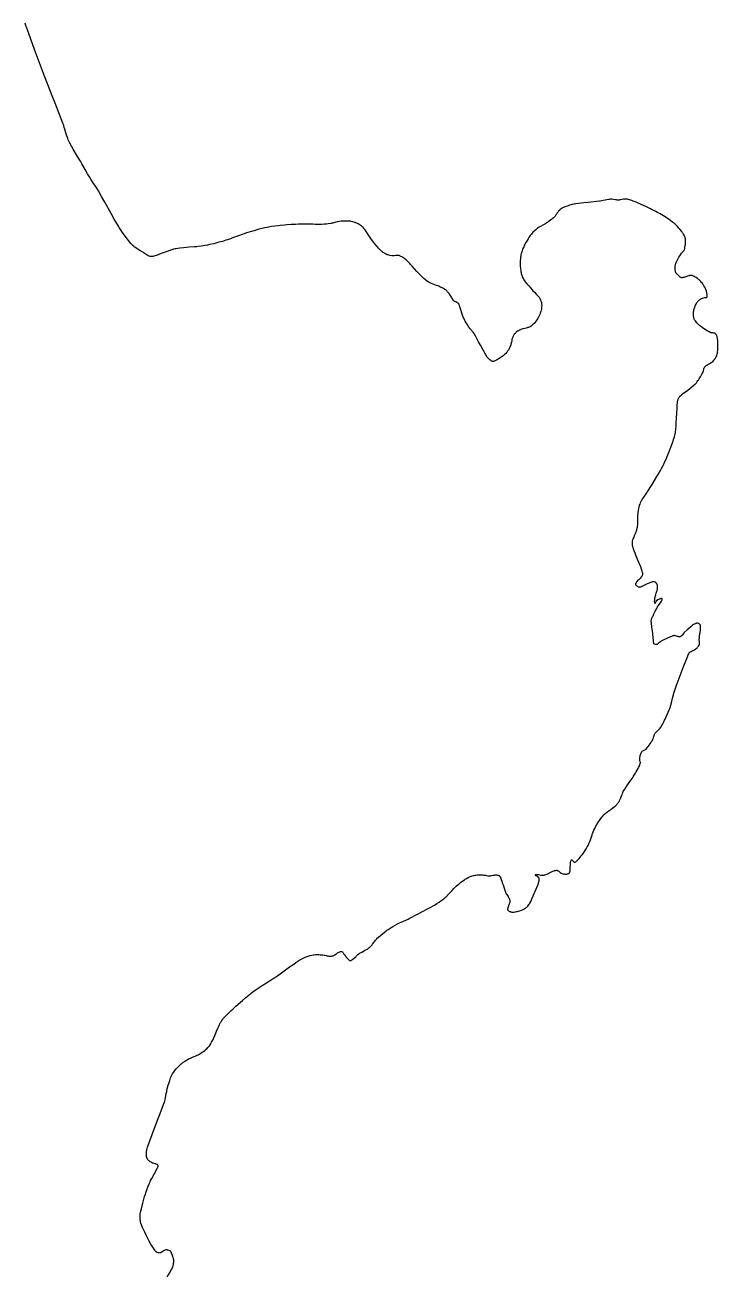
# Model space of a CAD drawing. Header units: millimetres. Extents: x 642261 to 742091, y 6812581 to 6930561.
# Drawn here: x 729477 to 730018, y 6878409 to 6879386 of the extents above; entities that cross this region are included whole.
import ezdxf

# ---------------------------------------------------------------- set-up
doc = ezdxf.new("R2010")
doc.units = ezdxf.units.MM
doc.layers.add('LimiteRegional', color=10, linetype='Continuous')

msp = doc.modelspace()

# ---------------------------------------------------------------- linework, layer by layer
at = {"layer": 'LimiteRegional', "color": 7, "linetype": 'Continuous'}
msp.add_lwpolyline([(729588.3551, 6878408.004), (729588.9491, 6878409.1061), (729589.374, 6878409.8281), (729590.259, 6878411.2561), (729591.241, 6878412.863), (729591.8451, 6878413.9511), (729592.122, 6878414.5039), (729592.496, 6878415.3469), (729592.8101, 6878416.2131), (729592.942, 6878416.655), (729593.2151, 6878417.7891), (729593.323, 6878418.3721), (729593.441, 6878419.2551), (729593.492, 6878420.1421), (729593.49, 6878420.584), (729593.4541, 6878421.167), (729593.42, 6878421.4561), (729593.35, 6878421.885), (729593.197, 6878422.514), (729593.054, 6878422.9721), (729592.735, 6878423.8761), (729592.38, 6878424.771), (729591.6, 6878426.551), (729591.306, 6878427.23), (729591.14, 6878427.5581), (729590.9371, 6878427.867), (729590.814, 6878428.014), (729590.661, 6878428.16), (729590.5521, 6878428.2451), (729590.3181, 6878428.3871), (729589.9371, 6878428.5491), (729589.1241, 6878428.7721), (729588.53, 6878428.9521), (729588.2055, 6878429.1101), (729587.9145, 6878429.1866), (729587.6, 6878429.1729), (729587.3873, 6878429.1229), (729587.209, 6878429.081), (729586.949, 6878428.989), (729586.452, 6878428.777), (729586.208, 6878428.6601), (729585.735, 6878428.393), (729584.376, 6878427.4821), (729583.681, 6878427.0681), (729583.317, 6878426.895), (729582.778, 6878426.71), (729582.4941, 6878426.6491), (729582.064, 6878426.61), (729581.644, 6878426.6491), (729581.444, 6878426.702), (729580.81, 6878426.9571), (729580.502, 6878427.113), (729580.055, 6878427.3821), (729579.631, 6878427.6911), (729579.429, 6878427.8601), (729579.047, 6878428.227), (729578.8679, 6878428.424), (729578.618, 6878428.7361), (729578.05, 6878429.517), (729576.984, 6878431.08), (729575.998, 6878432.6591), (729575.378, 6878433.726), (729574.978, 6878434.447), (729574.203, 6878435.917), (729572.651, 6878439.015), (729571.894, 6878440.5661), (729570.783, 6878442.9061), (729569.157, 6878446.466), (729568.518, 6878447.965), (729568.224, 6878448.7211), (729567.833, 6878449.867), (729567.518, 6878451.0271), (729567.396, 6878451.614), (729567.242, 6878452.6671), (729567.183, 6878453.377), (729567.162, 6878453.8531), (729567.161, 6878454.809), (729567.192, 6878455.5291), (729567.227, 6878456.0099), (729567.329, 6878456.9731), (729567.55, 6878458.413), (729567.734, 6878459.3671), (729568.1661, 6878461.2491), (729569.2421, 6878465.4421), (729569.809, 6878467.525), (729570.713, 6878470.6342), (729571.36, 6878472.6961), (729571.6991, 6878473.7251), (729572.229, 6878475.263), (729573.488, 6878478.841), (729574.165, 6878480.605), (729574.659, 6878481.7621), (729574.923, 6878482.3341), (729575.343, 6878483.18), (729576.226, 6878484.8561), (729578.018, 6878488.1881), (729580.375, 6878492.504), (729580.941, 6878493.57), (729581.16, 6878494.1219), (729581.247, 6878494.485), (729581.266, 6878494.664), (729581.2476, 6878494.9781), (729581.106, 6878495.224), (729580.908, 6878495.391), (729580.435, 6878495.66), (729580.1789, 6878495.7801), (729579.661, 6878495.9831), (729579.138, 6878496.1501), (729578.0901, 6878496.446), (729577.319, 6878496.7049), (729576.943, 6878496.8671), (729576.113, 6878497.283), (729575.711, 6878497.5061), (729575.12, 6878497.8721), (729574.539, 6878498.288), (729574.252, 6878498.519), (729573.75, 6878498.9761), (729573.519, 6878499.218), (729573.201, 6878499.597), (729572.923, 6878499.9971), (729572.8, 6878500.205), (729572.59, 6878500.636), (729572.505, 6878500.8591), (729572.402, 6878501.2041), (729572.224, 6878502.0791), (729572.143, 6878502.672), (729572.105, 6878503.071), (729572.068, 6878503.873), (729572.073, 6878504.479), (729572.091, 6878504.8831), (729572.161, 6878505.69), (729572.212, 6878506.0921), (729572.3469, 6878506.8911), (729572.523, 6878507.6799), (729572.661, 6878508.198), (729572.986, 6878509.212), (729576.572, 6878519.1721), (729578.392, 6878524.144), (729581.1719, 6878531.585), (729582.228, 6878534.313), (729584.375, 6878539.7519), (729585.415, 6878542.4849), (729585.915, 6878543.8589), (729586.18, 6878544.6491), (729586.341, 6878545.1789), (729586.63, 6878546.25), (729586.999, 6878547.874), (729587.619, 6878551.1569), (729587.9339, 6878552.7981), (729588.106, 6878553.6151), (729588.395, 6878554.8341), (729589.16, 6878557.687), (729589.574, 6878559.101), (729590.249, 6878561.2101), (729591.004, 6878563.305), (729591.417, 6878564.347), (729591.879, 6878565.3801), (729592.22, 6878566.046), (729592.461, 6878566.482), (729592.975, 6878567.332), (729593.387, 6878567.9529), (729594.271, 6878569.1581), (729595.2261, 6878570.3211), (729595.897, 6878571.077), (729597.306, 6878572.554), (729597.93, 6878573.1641), (729598.3521, 6878573.5572), (729599.1682, 6878574.2736), (729599.648, 6878574.6731), (729600.538, 6878575.3711), (729601.4499, 6878576.0369), (729602.07, 6878576.4661), (729603.3411, 6878577.291), (729604.059, 6878577.7139), (729604.547, 6878577.9751), (729605.543, 6878578.4549), (729606.559, 6878578.8941), (729608.623, 6878579.7061), (729610.1731, 6878580.3181), (729611.1941, 6878580.7572), (729611.698, 6878580.991), (729612.4449, 6878581.3661), (729613.176, 6878581.7761), (729613.535, 6878581.9951), (729615.5931, 6878583.3371), (729616.601, 6878584.0431), (729617.5829, 6878584.7811), (729618.061, 6878585.1631), (729618.986, 6878585.9571), (729619.4309, 6878586.37), (729620.0721, 6878587.0121), (729620.8731, 6878587.9121), (729621.2471, 6878588.3821), (729621.774, 6878589.1161), (729622.254, 6878589.884), (729622.4761, 6878590.2821), (729622.935, 6878591.1582), (729623.812, 6878592.9191), (729624.645, 6878594.6911), (729626.249, 6878598.263), (729626.904, 6878599.7821), (729628.176, 6878602.8331), (729628.836, 6878604.352), (729629.18, 6878605.1061), (729629.65, 6878606.0591), (729629.9, 6878606.5281), (729630.295, 6878607.221), (729630.9301, 6878608.2351), (729631.6181, 6878609.2141), (729631.981, 6878609.6891), (729632.746, 6878610.609), (729633.1471, 6878611.0519), (729633.774, 6878611.6941), (729636.4601, 6878614.269), (729638.2711, 6878615.951), (729639.4891, 6878617.0601), (729641.946, 6878619.2581), (729647.143, 6878623.8339), (729649.765, 6878626.097), (729652.264, 6878628.1831), (729653.531, 6878629.204), (729655.4581, 6878630.701), (729657.421, 6878632.1519), (729658.416, 6878632.8591), (729659.2149, 6878633.408), (729660.8331, 6878634.4741), (729662.472, 6878635.506), (729665.776, 6878637.5272), (729668.242, 6878639.0579), (729669.461, 6878639.845), (729671.088, 6878640.931), (729674.304, 6878643.1551), (729676.428, 6878644.6661), (729680.656, 6878647.7232), (729683.833, 6878650.017), (729687.0359, 6878652.2821), (729688.6541, 6878653.3961), (729691.109, 6878655.0351), (729691.851, 6878655.5002), (729692.3531, 6878655.795), (729693.3729, 6878656.3491), (729693.891, 6878656.6101), (729694.943, 6878657.1041), (729696.013, 6878657.5652), (729696.7371, 6878657.8571), (729698.2081, 6878658.4111), (729699.567, 6878658.8591), (729700.251, 6878659.049), (729701.286, 6878659.2851), (729702.333, 6878659.4571), (729702.8609, 6878659.5181), (729704.086, 6878659.6071), (729704.223, 6878659.6122), (729704.904, 6878659.6361), (729706.537, 6878659.627), (729707.635, 6878659.579), (729708.3661, 6878659.5301), (729709.828, 6878659.392), (729710.6761, 6878659.2531), (729711.2351, 6878659.1251), (729712.347, 6878658.8381), (729713.181, 6878658.642), (729713.6, 6878658.5641), (729714.448, 6878658.457), (729714.878, 6878658.427), (729715.5261, 6878658.412), (729716.1741, 6878658.4381), (729716.498, 6878658.467), (729717.142, 6878658.557), (729717.4611, 6878658.62), (729717.934, 6878658.7371), (729718.2161, 6878658.8321), (729718.396, 6878658.9091), (729718.742, 6878659.0941), (729719.2331, 6878659.4291), (729720.161, 6878660.198), (729720.6291, 6878660.5701), (729720.8701, 6878660.74), (729721.2451, 6878660.9649), (729721.593, 6878661.1539), (729722.36, 6878661.5752), (729722.966, 6878661.8691), (729723.569, 6878662.0899), (729723.861, 6878662.1571), (729724.234, 6878662.187), (729724.41, 6878662.1731), (729724.661, 6878662.109), (729724.89, 6878661.9891), (729724.997, 6878661.9061), (729725.168, 6878661.7391), (729725.4721, 6878661.3631), (729725.7371, 6878660.9431), (729726.217, 6878660.0442), (729726.596, 6878659.3851), (729726.811, 6878659.0821), (729727.604, 6878658.0481), (729728.021, 6878657.5361), (729728.481, 6878657.0291), (729728.734, 6878656.7771), (729728.9961, 6878656.5181), (729729.5411, 6878655.9661), (729729.961, 6878655.57), (729730.385, 6878655.237), (729730.597, 6878655.1071), (729730.878, 6878654.9841), (729731.017, 6878654.9471), (729731.224, 6878654.9261), (729731.4776, 6878654.9696), (729731.856, 6878655.136), (729732.075, 6878655.257), (729732.512, 6878655.5421), (729733.164, 6878656.0469), (729734.457, 6878657.1471), (729734.778, 6878657.422), (729735.3909, 6878657.9942), (729735.785, 6878658.3859), (729736.562, 6878659.1691), (729737.153, 6878659.7381), (729737.773, 6878660.2699), (729738.098, 6878660.5171), (729738.612, 6878660.8591), (729738.937, 6878661.041), (729739.6071, 6878661.3651), (729740.108, 6878661.61), (729742.332, 6878662.7741), (729743.4331, 6878663.376), (729744.518, 6878664.011), (729745.0521, 6878664.3451), (729745.752, 6878664.8401), (729746.192, 6878665.2011), (729746.4739, 6878665.4531), (729747.016, 6878665.9841), (729747.4041, 6878666.4011), (729748.1459, 6878667.2771), (729748.62, 6878667.883), (729749.546, 6878669.123), (729750.2391, 6878670.0561), (729750.95, 6878670.97), (729751.3191, 6878671.414), (729751.893, 6878672.0561), (729752.499, 6878672.6641), (729752.817, 6878672.9531), (729755.0831, 6878674.9091), (729756.233, 6878675.867), (729757.991, 6878677.2641), (729759.193, 6878678.161), (729759.804, 6878678.598), (729760.736, 6878679.2361), (729763.125, 6878680.786), (729764.333, 6878681.531), (729766.1679, 6878682.6041), (729768.039, 6878683.6151), (729768.99, 6878684.0941), (729769.5921, 6878684.3831), (729770.808, 6878684.932), (729774.492, 6878686.4931), (729776.309, 6878687.3231), (729777.2, 6878687.7731), (729784.2669, 6878691.497), (729791.542, 6878695.3221), (729793.0009, 6878696.1061), (729793.966, 6878696.6431), (729795.8771, 6878697.7491), (729796.823, 6878698.3191), (729798.695, 6878699.4911), (729800.541, 6878700.7061), (729801.7581, 6878701.5411), (729804.155, 6878703.267), (729804.954, 6878703.8951), (729805.4681, 6878704.333), (729806.458, 6878705.252), (729806.937, 6878705.729), (729807.1543, 6878705.9573), (729807.87, 6878706.7091), (729810.581, 6878709.7481), (729811.964, 6878711.244), (729812.68, 6878711.966), (729813.8, 6878713.0041), (729815.322, 6878714.298), (729816.093, 6878714.925), (729817.266, 6878715.8431), (729819.073, 6878717.1671), (729820.317, 6878718.0171), (729820.952, 6878718.432), (729821.925, 6878719.043), (729823.162, 6878719.749), (729823.789, 6878720.0681), (729824.744, 6878720.5061), (729825.716, 6878720.8921), (729826.209, 6878721.0671), (729827.212, 6878721.3771), (729827.722, 6878721.514), (729828.498, 6878721.695), (729829.021, 6878721.795), (729830.07, 6878721.9371), (729831.121, 6878722.01), (729831.821, 6878722.027), (729833.215, 6878722.004), (729833.694, 6878721.9751), (729834.654, 6878721.869), (729835.293, 6878721.7721), (729836.573, 6878721.545), (729837.532, 6878721.374), (729838.491, 6878721.2279), (729838.971, 6878721.1731), (729839.69, 6878721.119), (729840.032, 6878721.1161), (729840.717, 6878721.174), (729841.4, 6878721.295), (729842.768, 6878721.604), (729843.451, 6878721.733), (729843.793, 6878721.778), (729844.306, 6878721.81), (729845.4991, 6878721.8041), (729846.11, 6878721.747), (729846.696, 6878721.6201), (729846.972, 6878721.5219), (729847.315, 6878721.349), (729847.473, 6878721.2432), (729847.692, 6878721.055), (729847.885, 6878720.8321), (729847.971, 6878720.705), (729848.283, 6878720.161), (729848.464, 6878719.798), (729848.77, 6878719.0691), (729849.022, 6878718.338), (729849.455, 6878716.87), (729849.804, 6878715.765), (729850.377, 6878714.118), (729851.511, 6878710.8221), (729852.379, 6878708.357), (729852.535, 6878707.964), (729852.904, 6878707.211), (729853.331, 6878706.488), (729854.259, 6878705.0681), (729854.7111, 6878704.3379), (729854.924, 6878703.9611), (729855.217, 6878703.374), (729855.515, 6878702.6721), (729855.638, 6878702.313), (729855.764, 6878701.7721), (729855.7766, 6878701.6161), (729855.793, 6878701.4151), (729855.788, 6878701.2381), (729855.752, 6878700.977), (729855.6071, 6878700.445), (729855.198, 6878699.386), (729854.901, 6878698.5911), (729854.3421, 6878696.952), (729854.1091, 6878696.121), (729854.008, 6878695.5692), (729853.9791, 6878695.2951), (729853.97, 6878694.887), (729854.0151, 6878694.6261), (729854.1129, 6878694.4096), (729854.294, 6878694.1601), (729854.4311, 6878694.0221), (729854.755, 6878693.7701), (729855.1241, 6878693.5511), (729855.383, 6878693.4221), (729855.898, 6878693.2071), (729856.3281, 6878693.0621), (729856.616, 6878692.983), (729857.195, 6878692.8661), (729857.4851, 6878692.8261), (729858.065, 6878692.7851), (729858.642, 6878692.791), (729859.024, 6878692.8201), (729859.778, 6878692.9331), (729860.8531, 6878693.168), (729861.3891, 6878693.3021), (729862.1919, 6878693.5251), (729863.391, 6878693.9092), (729864.803, 6878694.4111), (729865.4931, 6878694.679), (729866.508, 6878695.1311), (729866.9478, 6878695.3627), (729867.171, 6878695.48), (729867.498, 6878695.673), (729867.984, 6878695.9881), (729868.525, 6878696.3851), (729868.868, 6878696.666), (729869.512, 6878697.265), (729869.813, 6878697.5811), (729870.371, 6878698.2461), (729870.871, 6878698.9511), (729871.172, 6878699.4411), (729871.358, 6878699.7771), (729871.694, 6878700.4671), (729873.849, 6878705.513), (729877.554, 6878713.738), (729877.77, 6878714.2751), (729877.895, 6878714.642), (729878.104, 6878715.392), (729878.335, 6878716.542), (729878.45, 6878717.313), (729878.6369, 6878718.8776), (729878.601, 6878719.1291), (729878.51, 6878719.3281), (729878.422, 6878719.459), (729878.192, 6878719.718), (729877.746, 6878720.0951), (729877.406, 6878720.337), (729876.7, 6878720.7992), (729876.014, 6878721.2711), (729875.7551, 6878721.5096), (729875.633, 6878721.687), (729875.6134, 6878721.8396), (729875.7235, 6878722.0076), (729875.888, 6878722.11), (729876.036, 6878722.17), (729876.337, 6878722.2421), (729876.639, 6878722.2652), (729877.241, 6878722.2371), (729877.531, 6878722.21), (729878.11, 6878722.117), (729879.85, 6878721.732), (729880.429, 6878721.643), (729880.719, 6878721.619), (729881.153, 6878721.616), (729881.488, 6878721.6391), (729882.156, 6878721.729), (729882.82, 6878721.8721), (729883.261, 6878721.9931), (729884.139, 6878722.286), (729884.547, 6878722.4441), (729885.337, 6878722.794), (729886.101, 6878723.1771), (729887.5991, 6878723.979), (729888.738, 6878724.551), (729889.325, 6878724.8101), (729890.196, 6878725.1251), (729890.646, 6878725.251), (729891.325, 6878725.387), (729891.989, 6878725.448), (729892.311, 6878725.445), (729892.635, 6878725.399), (729892.845, 6878725.338), (729893.254, 6878725.153), (729893.4531, 6878725.033), (729893.845, 6878724.755), (729895.001, 6878723.7771), (729895.595, 6878723.331), (729895.902, 6878723.1491), (729896.219, 6878723.005), (729896.381, 6878722.95), (729897.135, 6878722.7531), (729897.526, 6878722.6719), (729898.122, 6878722.5791), (729898.7249, 6878722.523), (729899.028, 6878722.511), (729899.629, 6878722.521), (729899.926, 6878722.545), (729900.365, 6878722.605), (729901.0321, 6878722.7535), (729901.355, 6878722.8621), (729901.664, 6878723.008), (729901.807, 6878723.0982), (729902.0649, 6878723.314), (729902.175, 6878723.4431), (729902.315, 6878723.6651), (729902.484, 6878724.047), (729902.5739, 6878724.302), (729902.6245, 6878724.5035), (729902.703, 6878724.8161), (729902.746, 6878725.074), (729902.798, 6878725.591), (729902.816, 6878726.11), (729902.805, 6878727.1502), (729902.81, 6878727.9291), (729902.834, 6878728.3171), (729902.911, 6878728.897), (729903.0129, 6878729.7119), (729903.142, 6878731.64), (729903.244, 6878732.529), (729903.321, 6878732.9061), (729903.461, 6878733.306), (729903.549, 6878733.4529), (729903.6815, 6878733.5771), (729903.8735, 6878733.6316), (729904.0575, 6878733.57), (729905.605, 6878732.0311), (729905.718, 6878731.9391), (729905.958, 6878731.821), (729906.214, 6878731.7831), (729906.4536, 6878731.8105), (729906.764, 6878731.9111), (729907.051, 6878732.06), (729907.244, 6878732.1841), (729907.634, 6878732.481), (729908.207, 6878733.006), (729909.227, 6878734.083), (729909.709, 6878734.61), (729910.619, 6878735.6621), (729911.467, 6878736.724), (729912.007, 6878737.446), (729913.044, 6878738.943), (729915.13, 6878742.105), (729916.111, 6878743.7121), (729916.716, 6878744.81), (729917.001, 6878745.37), (729917.401, 6878746.226), (729917.645, 6878746.7981), (729918.095, 6878747.957), (729918.508, 6878749.128), (729919.289, 6878751.485), (729919.902, 6878753.242), (729920.237, 6878754.11), (729921.318, 6878756.7311), (729921.889, 6878758.0281), (729922.495, 6878759.3129), (729922.814, 6878759.951), (729923.194, 6878760.664), (729923.459, 6878761.131), (729924.015, 6878762.047), (729924.903, 6878763.385), (729925.525, 6878764.2591), (729926.814, 6878765.9879), (729927.768, 6878767.212), (729928.261, 6878767.8071), (729929.029, 6878768.67), (729929.846, 6878769.4901), (729930.277, 6878769.879), (729931.232, 6878770.653), (729931.889, 6878771.139), (729933.224, 6878772.081), (729934.218, 6878772.799), (729934.706, 6878773.1731), (729937.168, 6878775.1279), (729938.354, 6878776.1551), (729939.113, 6878776.879), (729939.4799, 6878777.257), (729940.012, 6878777.8471), (729940.529, 6878778.5061), (729940.838, 6878778.966), (729941.03, 6878779.281), (729941.385, 6878779.9271), (729941.628, 6878780.4251), (729942.068, 6878781.447), (729942.335, 6878782.144), (729942.838, 6878783.555), (729943.212, 6878784.614), (729943.61, 6878785.6589), (729943.8241, 6878786.172), (729944.173, 6878786.9261), (729944.562, 6878787.6552), (729944.775, 6878788.01), (729945.336, 6878788.8872), (729946.495, 6878790.618), (729947.289, 6878791.76), (729948.904, 6878794.031), (729950.119, 6878795.7389), (729951.32, 6878797.466), (729951.909, 6878798.3411), (729952.774, 6878799.671), (729953.8559, 6878801.428), (729954.375, 6878802.3139), (729955.119, 6878803.6561), (729955.816, 6878805.02), (729956.144, 6878805.7121), (729956.755, 6878807.1201), (729957.036, 6878807.837), (729957.425, 6878808.9321), (729957.492, 6878809.191), (729957.517, 6878809.366), (729957.528, 6878809.7181), (729957.4679, 6878810.2521), (729957.226, 6878811.3331), (729957.127, 6878811.8731), (729957.102, 6878812.1421), (729957.107, 6878812.542), (729957.23, 6878813.681), (729957.312, 6878814.246), (729957.474, 6878815.089), (729957.696, 6878815.922), (729957.834, 6878816.335), (729958.177, 6878817.1511), (729958.384, 6878817.5531), (729958.747, 6878818.149), (729958.93, 6878818.384), (729959.066, 6878818.521), (729959.365, 6878818.753), (729959.525, 6878818.8521), (729959.863, 6878819.025), (729960.924, 6878819.455), (729961.423, 6878819.7041), (729961.65, 6878819.8561), (729961.953, 6878820.136), (729963.096, 6878821.4881), (729963.651, 6878822.179), (729964.458, 6878823.237), (729965.231, 6878824.321), (729965.604, 6878824.873), (729966.316, 6878825.999), (729966.656, 6878826.573), (729967.143, 6878827.449), (729967.3101, 6878827.789), (729967.588, 6878828.494), (729967.744, 6878828.9772), (729968.023, 6878829.9551), (729968.239, 6878830.682), (729968.494, 6878831.3891), (729968.646, 6878831.7311), (729968.915, 6878832.222), (729969.188, 6878832.6261), (729969.386, 6878832.883), (729969.8151, 6878833.3751), (729970.277, 6878833.842), (729971.253, 6878834.742), (729971.982, 6878835.419), (729972.665, 6878836.13), (729972.976, 6878836.5081), (729973.392, 6878837.113), (729974.475, 6878838.9591), (729975, 6878839.892), (729975.762, 6878841.3071), (729976.49, 6878842.7421), (729976.841, 6878843.468), (729978.546, 6878847.117), (729979.351, 6878848.9561), (729980.098, 6878850.821), (729980.444, 6878851.7661), (729980.74, 6878852.643), (729981.268, 6878854.417), (729981.7351, 6878856.207), (729982.606, 6878859.806), (729983.068, 6878861.5981), (729983.319, 6878862.4881), (729983.73, 6878863.813), (729984.807, 6878867.001), (729985.545, 6878869.119), (729987.063, 6878873.3381), (729989.421, 6878879.639), (729991.031, 6878883.8281), (729994.289, 6878892.208), (729994.885, 6878893.8139), (729995.238, 6878894.5911), (729995.529, 6878895.084), (729995.696, 6878895.321), (729995.979, 6878895.661), (729996.175, 6878895.8521), (729996.313, 6878895.966), (729996.604, 6878896.1671), (729997.072, 6878896.4131), (729998.063, 6878896.8031), (729998.798, 6878897.1101), (729999.145, 6878897.2991), (730000.04, 6878897.8561), (730000.48, 6878898.15), (730001.13, 6878898.635), (730001.841, 6878899.254), (730002.175, 6878899.5851), (730002.638, 6878900.1101), (730003.043, 6878900.67), (730003.221, 6878900.963), (730003.427, 6878901.3671), (730003.516, 6878901.575), (730003.631, 6878901.8951), (730003.758, 6878902.392), (730003.791, 6878902.617), (730003.798, 6878903.0691), (730003.751, 6878903.522), (730003.596, 6878904.4271), (730003.539, 6878904.8801), (730003.528, 6878905.106), (730003.54, 6878905.4441), (730004.064, 6878910.3621), (730004.167, 6878911.2381), (730004.402, 6878912.993), (730004.535, 6878914.3111), (730004.572, 6878915.189), (730004.568, 6878915.628), (730004.519, 6878916.3481), (730004.443, 6878916.658), (730004.337, 6878916.9031), (730004.246, 6878917.063), (730004.026, 6878917.3691), (730003.898, 6878917.514), (730003.616, 6878917.783), (730003.412, 6878917.9441), (730002.98, 6878918.2101), (730002.65, 6878918.3531), (730002.326, 6878918.439), (730002.17, 6878918.459), (730001.947, 6878918.456), (730001.381, 6878918.353), (730000.997, 6878918.2411), (730000.738, 6878918.1489), (730000.218, 6878917.926), (729999.827, 6878917.73), (729999.047, 6878917.274), (729998.28, 6878916.7541), (729997.782, 6878916.3841), (729996.832, 6878915.6201), (729995.11, 6878914.1241), (729994.006, 6878913.1192), (729991.842, 6878911.085), (729991.256, 6878910.463), (729990.158, 6878909.141), (729989.765, 6878908.718), (729989.556, 6878908.516), (729989.221, 6878908.229), (729989.095, 6878908.136), (729988.832, 6878907.9911), (729988.5569, 6878907.8939), (729988.367, 6878907.8532), (729987.975, 6878907.822), (729987.671, 6878907.837), (729987.042, 6878907.9461), (729986.612, 6878908.0591), (729985.736, 6878908.33), (729985.078, 6878908.525), (729984.43, 6878908.667), (729984.113, 6878908.7051), (729983.649, 6878908.7091), (729983.35, 6878908.6669), (729983.203, 6878908.6311), (729982.988, 6878908.5561), (729981.945, 6878908.119), (729979.8611, 6878907.2071), (729977.787, 6878906.255), (729976.414, 6878905.601), (729973.705, 6878904.2641), (729973.376, 6878904.072), (729973.16, 6878903.9211), (729972.731, 6878903.575), (729971.461, 6878902.4351), (729971.035, 6878902.1089), (729970.82, 6878901.972), (729970.532, 6878901.8231), (729970.387, 6878901.765), (729970.167, 6878901.7011), (729969.833, 6878901.6661), (729969.493, 6878901.712), (729969.32, 6878901.769), (729968.077, 6878902.264), (729966.9571, 6878912.4671), (729966.808, 6878913.68), (729966.587, 6878915.296), (729966.478, 6878916.1042), (729966.25, 6878917.845), (729966.155, 6878918.717), (729966.089, 6878919.588), (729966.072, 6878920.022), (729966.095, 6878920.632), (729966.152, 6878921.034), (729966.205, 6878921.3), (729966.346, 6878921.828), (729966.478, 6878922.22), (729966.793, 6878922.997), (729967.153, 6878923.7661), (729967.658, 6878924.7841), (729967.901, 6878925.2911), (729968.66, 6878926.8612), (729969.181, 6878927.8891), (729970.259, 6878929.918), (729970.64, 6878930.582), (729971.47, 6878931.871), (729973.235, 6878934.3851), (729974.073, 6878935.6581), (729974.397, 6878936.2452), (729974.529, 6878936.571), (729974.611, 6878936.8991), (729974.627, 6878937.0601), (729974.6039, 6878937.3166), (729974.538, 6878937.5071), (729974.3755, 6878937.7205), (729974.23, 6878937.7891), (729974.096, 6878937.7961), (729973.835, 6878937.7411), (729973.427, 6878937.5941), (729972.614, 6878937.244), (729971.81, 6878936.835), (729971.281, 6878936.539), (729970.252, 6878935.9131), (729970.034, 6878935.7131), (729969.896, 6878935.527), (729969.637, 6878935.076), (729969.203, 6878934.1791), (729968.9908, 6878933.8911), (729968.862, 6878933.9891), (729968.769, 6878934.4051), (729968.726, 6878934.6991), (729968.682, 6878935.3161), (729968.678, 6878935.6351), (729968.704, 6878936.288), (729968.764, 6878936.946), (729968.953, 6878938.219), (729969.124, 6878939.051), (729969.259, 6878939.6061), (729969.564, 6878940.714), (729969.897, 6878941.8221), (729970.337, 6878943.3), (729970.539, 6878944.0401), (729970.797, 6878945.1511), (729970.899, 6878945.708), (729970.963, 6878946.222), (729970.9789, 6878946.483), (729970.9811, 6878946.876), (729970.933, 6878947.47), (729970.819, 6878948.0611), (729970.735, 6878948.354), (729970.535, 6878948.874), (729970.412, 6878949.1231), (729970.197, 6878949.476), (729969.945, 6878949.799), (729969.804, 6878949.9481), (729969.493, 6878950.2161), (729969.322, 6878950.334), (729969.046, 6878950.489), (729968.687, 6878950.632), (729968.442, 6878950.6971), (729967.942, 6878950.7641), (729967.688, 6878950.768), (729967.18, 6878950.726), (729966.678, 6878950.6281), (729966.349, 6878950.5382), (729965.718, 6878950.314), (729963.751, 6878949.4991), (729962.772, 6878949.0761), (729961.32, 6878948.4251), (729960.144, 6878947.8301), (729958.587, 6878946.9971), (729957.808, 6878946.6311), (729957.433, 6878946.519), (729957.173, 6878946.491), (729956.997, 6878946.491), (729956.64, 6878946.535), (729956.37, 6878946.603), (729956.19, 6878946.663), (729955.831, 6878946.8171), (729955.305, 6878947.118), (729954.968, 6878947.3581), (729954.7509, 6878947.531), (729954.345, 6878947.9041), (729954.2291, 6878948.034), (729954.062, 6878948.3111), (729953.976, 6878948.604), (729953.962, 6878948.8771), (729954.011, 6878949.229), (729954.115, 6878949.5541), (729954.21, 6878949.772), (729954.451, 6878950.21), (729954.899, 6878950.8511), (729955.225, 6878951.256), (729955.851, 6878951.977), (729956.084, 6878952.2221), (729956.589, 6878952.6661), (729957.2891, 6878953.2341), (729957.628, 6878953.5401), (729957.944, 6878953.8801), (729958.09, 6878954.067), (729958.676, 6878954.867), (729958.947, 6878955.276), (729959.177, 6878955.6911), (729959.272, 6878955.901), (729959.406, 6878956.328), (729959.442, 6878956.544), (729959.449, 6878956.873), (729959.407, 6878957.2791), (729959.254, 6878958.0989), (729959.029, 6878958.9221), (729958.475, 6878960.5511), (729957.803, 6878962.363), (729957.334, 6878963.56), (729956.363, 6878965.9319), (729954.378, 6878970.652), (729953.421, 6878973.0311), (729952.525, 6878975.443), (729952.108, 6878976.6661), (729951.769, 6878977.776), (729951.621, 6878978.343), (729951.44, 6878979.201), (729951.322, 6878980.0631), (729951.292, 6878980.4931), (729951.287, 6878981.062), (729951.301, 6878981.345), (729951.344, 6878981.7651), (729951.463, 6878982.385), (729951.781, 6878983.495), (729952.029, 6878984.229), (729952.575, 6878985.6871), (729953.053, 6878986.8571), (729953.703, 6878988.408), (729954.008, 6878989.1971), (729954.241, 6878989.861), (729954.651, 6878991.2021), (729954.989, 6878992.56), (729955.175, 6878993.473), (729955.281, 6878994.0851), (729955.452, 6878995.3161), (729955.519, 6878996.081), (729955.5409, 6878996.5921), (729955.547, 6878997.6161), (729955.468, 6879000.6919), (729955.488, 6879001.715), (729955.52, 6879002.226), (729955.704, 6879004.133), (729955.823, 6879005.0829), (729956.041, 6879006.5051), (729956.312, 6879007.924), (729956.4701, 6879008.6329), (729956.796, 6879009.9021), (729956.98, 6879010.529), (729957.287, 6879011.4561), (729957.634, 6879012.3681), (729957.825, 6879012.817), (729958.241, 6879013.7011), (729958.469, 6879014.1351), (729958.8351, 6879014.776), (729959.267, 6879015.4651), (729960.184, 6879016.7941), (729962.079, 6879019.388), (729962.681, 6879020.2722), (729962.969, 6879020.7241), (729966.762, 6879026.844), (729968.637, 6879029.9171), (729970.4839, 6879033.0089), (729971.392, 6879034.5641), (729973.172, 6879037.6979), (729974.041, 6879039.279), (729975.313, 6879041.67), (729975.808, 6879042.6371), (729976.756, 6879044.5869), (729977.656, 6879046.556), (729978.235, 6879047.8781), (729979.355, 6879050.546), (729979.776, 6879051.5871), (729980.589, 6879053.678), (729981.366, 6879055.779), (729981.867, 6879057.187), (729982.832, 6879060.0271), (729983.698, 6879062.6991), (729984.098, 6879064.0421), (729984.459, 6879065.3941), (729984.62, 6879066.073), (729984.897, 6879067.44), (729985.009, 6879068.129), (729985.14, 6879069.168), (729985.243, 6879070.2321), (729985.418, 6879072.3601), (729985.563, 6879074.49), (729985.822, 6879078.751), (729986.002, 6879082.168), (729986.206, 6879086.7271), (729986.33, 6879089.0061), (729986.45, 6879090.439), (729986.545, 6879091.162), (729986.751, 6879092.236), (729986.941, 6879092.9361), (729987.055, 6879093.278), (729987.251, 6879093.779), (729987.565, 6879094.421), (729987.747, 6879094.728), (729988.053, 6879095.171), (729988.401, 6879095.5881), (729988.592, 6879095.786), (729988.967, 6879096.143), (729989.729, 6879096.808), (729990.504, 6879097.429), (729991.55, 6879098.23), (729992.074, 6879098.6381), (729994.468, 6879100.4701), (729997.672, 6879102.8981), (729999.25, 6879104.163), (729999.589, 6879104.454), (730000.238, 6879105.063), (730000.849, 6879105.706), (730001.237, 6879106.1531), (730001.973, 6879107.081), (730002.494, 6879107.8052), (730002.828, 6879108.2991), (730003.471, 6879109.306), (730004.3879, 6879110.8521), (730005.57, 6879112.932), (730006.162, 6879113.958), (730006.408, 6879114.4531), (730006.538, 6879114.7989), (730006.7451, 6879115.52), (730007.091, 6879116.992), (730007.317, 6879117.7), (730007.518, 6879118.146), (730007.638, 6879118.3589), (730007.848, 6879118.6641), (730007.991, 6879118.838), (730008.303, 6879119.1571), (730008.644, 6879119.4401), (730008.885, 6879119.613), (730009.394, 6879119.928), (730010.205, 6879120.3471), (730011.312, 6879120.881), (730011.8521, 6879121.1691), (730012.367, 6879121.4891), (730012.612, 6879121.666), (730012.96, 6879121.9559), (730014.263, 6879123.1451), (730014.892, 6879123.757), (730015.485, 6879124.4011), (730015.763, 6879124.74), (730016.11, 6879125.213), (730016.273, 6879125.46), (730016.501, 6879125.846), (730016.804, 6879126.4611), (730017.108, 6879127.238), (730017.277, 6879127.757), (730017.5459, 6879128.799), (730017.649, 6879129.3209), (730017.806, 6879130.37), (730017.912, 6879131.422), (730018.04, 6879133.534), (730018.0849, 6879134.8421), (730018.09, 6879135.496), (730018.076, 6879136.48), (730018.006, 6879137.9551), (730017.876, 6879139.4301), (730017.788, 6879140.1661), (730017.647, 6879141.103), (730017.5529, 6879141.5671), (730017.37, 6879142.249), (730017.12, 6879142.91), (730016.963, 6879143.231), (730016.717, 6879143.6451), (730016.577, 6879143.846), (730016.342, 6879144.1401), (730015.933, 6879144.559), (730015.824, 6879144.65), (730015.598, 6879144.7971), (730015.36, 6879144.9021), (730015.197, 6879144.952), (730014.861, 6879145.0141), (730014.34, 6879145.04), (730013.64, 6879145.035), (730013.298, 6879145.0501), (730012.966, 6879145.0991), (730012.806, 6879145.1411), (730012.574, 6879145.232), (730011.309, 6879145.8601), (730010.683, 6879146.189), (730009.751, 6879146.7111), (730008.83, 6879147.272), (730008.373, 6879147.571), (730005.715, 6879149.36), (730004.459, 6879150.282), (730003.651, 6879150.936), (730003.255, 6879151.2801), (730002.673, 6879151.8219), (730001.919, 6879152.6021), (730001.551, 6879153.0191), (730001.012, 6879153.6861), (730000.4869, 6879154.404), (730000.23, 6879154.7852), (729999.854, 6879155.422), (729999.645, 6879155.849), (729999.524, 6879156.1351), (729999.322, 6879156.7081), (729999.202, 6879157.138), (729999.136, 6879157.426), (729999.036, 6879158.001), (729998.956, 6879158.864), (729998.941, 6879159.438), (729998.983, 6879160.582), (729999.099, 6879161.71), (729999.186, 6879162.273), (729999.355, 6879163.117), (729999.57, 6879163.961), (729999.697, 6879164.3831), (729999.988, 6879165.2251), (730000.153, 6879165.6471), (730000.426, 6879166.278), (730000.965, 6879167.4121), (730001.248, 6879167.953), (730001.703, 6879168.731), (730002.212, 6879169.463), (730002.491, 6879169.81), (730002.894, 6879170.254), (730003.111, 6879170.4669), (730003.4561, 6879170.774), (730004.024, 6879171.2091), (730004.4201, 6879171.4611), (730004.687, 6879171.6091), (730005.231, 6879171.862), (730006.062, 6879172.1611), (730007.747, 6879172.648), (730007.916, 6879172.68), (730008.2679, 6879172.672), (730008.744, 6879172.6421), (730008.976, 6879172.68), (730009.199, 6879172.788), (730009.305, 6879172.877), (730009.491, 6879173.0951), (730009.5829, 6879173.2462), (730009.704, 6879173.561), (730009.736, 6879173.7231), (730009.757, 6879174.0511), (730009.735, 6879174.381), (730009.634, 6879175.0241), (730009.435, 6879176.15), (730009.32, 6879176.713), (730009.119, 6879177.5561), (730008.874, 6879178.396), (730008.732, 6879178.8151), (730008.403, 6879179.6491), (730008.212, 6879180.065), (730007.891, 6879180.6851), (730007.1779, 6879181.908), (730006.813, 6879182.4851), (730006.25, 6879183.3141), (730005.662, 6879184.101), (730005.355, 6879184.481), (730004.714, 6879185.2171), (730004.3779, 6879185.574), (730003.85, 6879186.098), (730003.099, 6879186.7802), (730002.702, 6879187.114), (730002.075, 6879187.609), (730001.06, 6879188.3431), (730000.169, 6879188.92), (729999.722, 6879189.175), (729999.049, 6879189.5061), (729998.374, 6879189.7601), (729998.035, 6879189.8531), (729997.583, 6879189.94), (729997.356, 6879189.966), (729997.015, 6879189.98), (729996.502, 6879189.946), (729996.002, 6879189.858), (729995.669, 6879189.7801), (729995.003, 6879189.5891), (729993.002, 6879188.9051), (729992.334, 6879188.705), (729992.0001, 6879188.622), (729991.414, 6879188.46), (729990.613, 6879188.235), (729990.214, 6879188.1639), (729989.82, 6879188.146), (729989.627, 6879188.1631), (729989.344, 6879188.2281), (729989.125, 6879188.317), (729988.987, 6879188.3911), (729988.725, 6879188.567), (729988.3589, 6879188.8861), (729987.89, 6879189.356), (729987.651, 6879189.5871), (729987.071, 6879190.0991), (729986.32, 6879190.7651), (729985.966, 6879191.1231), (729985.634, 6879191.5171), (729985.477, 6879191.7322), (729985.256, 6879192.082), (729985.088, 6879192.416), (729985, 6879192.6399), (729984.872, 6879193.0921), (729984.829, 6879193.3201), (729984.775, 6879193.777), (729984.752, 6879194.236), (729984.74, 6879195.1561), (729984.72, 6879196.757), (729984.769, 6879197.5581), (729984.844, 6879198.09), (729984.899, 6879198.3541), (729985.004, 6879198.749), (729985.158, 6879199.2191), (729985.505, 6879200.126), (729985.899, 6879201.0021), (729986.183, 6879201.5749), (729986.792, 6879202.7141), (729987.679, 6879204.256), (729988.293, 6879205.261), (729989.574, 6879207.2311), (729989.777, 6879207.501), (729990.241, 6879207.9911), (729990.904, 6879208.611), (729991.222, 6879208.9411), (729991.51, 6879209.302), (729991.638, 6879209.4991), (729991.776, 6879209.7511), (729991.992, 6879210.2691), (729992.147, 6879210.8011), (729992.357, 6879211.889), (729992.582, 6879213.336), (729992.673, 6879214.067), (729992.771, 6879215.1681), (729992.807, 6879216.269), (729992.797, 6879216.819), (729992.751, 6879217.548), (729992.712, 6879217.9111), (729992.633, 6879218.4519), (729992.462, 6879219.257), (729992.29, 6879219.855), (729992.154, 6879220.2441), (729991.84, 6879221.0021), (729991.6609, 6879221.3721), (729991.267, 6879222.097), (729990.826, 6879222.806), (729990.51, 6879223.27), (729989.831, 6879224.1881), (729988.359, 6879226.0351), (729987.614, 6879226.92), (729986.472, 6879228.2), (729985.286, 6879229.42), (729984.671, 6879230.007), (729983.824, 6879230.767), (729983.387, 6879231.136), (729982.713, 6879231.678), (729981.658, 6879232.4601), (729980.693, 6879233.132), (729978.757, 6879234.434), (729976.81, 6879235.681), (729975.505, 6879236.485), (729972.879, 6879238.0321), (729970.892, 6879239.1441), (729969.559, 6879239.8651), (729966.87, 6879241.263), (729965.513, 6879241.9421), (729962.775, 6879243.269), (729959.999, 6879244.562), (729958.127, 6879245.4091), (729954.326, 6879247.0831), (729952.8, 6879247.73), (729952.037, 6879248.035), (729950.888, 6879248.461), (729949.733, 6879248.841), (729949.15, 6879249.0091), (729947.975, 6879249.2961), (729947.38, 6879249.412), (729946.478, 6879249.5481), (729945.768, 6879249.5911), (729945.294, 6879249.5761), (729944.978, 6879249.5501), (729944.346, 6879249.4679), (729943.398, 6879249.2941), (729942.134, 6879249.039), (729941.503, 6879248.932), (729940.871, 6879248.8571), (729940.555, 6879248.836), (729940.081, 6879248.83), (729939.444, 6879248.871), (729939.019, 6879248.923), (729938.169, 6879249.0661), (729936.469, 6879249.3891), (729935.619, 6879249.4971), (729935.053, 6879249.5261), (729934.769, 6879249.523), (729934.345, 6879249.4951), (729933.367, 6879249.3711), (729932.7169, 6879249.27), (729931.422, 6879249.034), (729930.13, 6879248.7711), (729928.408, 6879248.4201), (729927.545, 6879248.258), (729926.247, 6879248.0521), (729925.595, 6879247.9711), (729916.671, 6879247.049), (729913.468, 6879246.6601), (729911.336, 6879246.3781), (729907.073, 6879245.782), (729906.121, 6879245.635), (729905.49, 6879245.523), (729904.234, 6879245.267), (729903.61, 6879245.1231), (729902.368, 6879244.803), (729901.132, 6879244.44), (729900.311, 6879244.174), (729898.675, 6879243.585), (729898.047, 6879243.321), (729897.641, 6879243.125), (729896.858, 6879242.6891), (729896.479, 6879242.4491), (729895.748, 6879241.931), (729895.049, 6879241.3661), (729894.6, 6879240.9651), (729893.739, 6879240.1151), (729893.355, 6879239.68), (729893.118, 6879239.379), (729892.673, 6879238.7571), (729892.2531, 6879238.1189), (729891.695, 6879237.273), (729891.403, 6879236.861), (729890.9321, 6879236.2691), (729890.675, 6879235.989), (729889.447, 6879234.7591), (729888.807, 6879234.1711), (729888.141, 6879233.6101), (729887.7959, 6879233.341), (729886.231, 6879232.208), (729885.169, 6879231.488), (729884.453, 6879231.0221), (729883.003, 6879230.116), (729882.516, 6879229.8331), (729881.521, 6879229.308), (729879.509, 6879228.297), (729878.532, 6879227.733), (729878.085, 6879227.443), (729877.224, 6879226.825), (729876.396, 6879226.1631), (729875.858, 6879225.703), (729874.801, 6879224.743), (729874.417, 6879224.376), (729873.681, 6879223.625), (729872.982, 6879222.847), (729872.533, 6879222.3091), (729871.67, 6879221.182), (729870.495, 6879219.5031), (729869.935, 6879218.6561), (729869.13, 6879217.372), (729868.368, 6879216.071), (729868.004, 6879215.413), (729867.308, 6879214.081), (729866.978, 6879213.407), (729866.504, 6879212.3841), (729865.913, 6879210.9961), (729865.635, 6879210.2921), (729865.242, 6879209.221), (729864.704, 6879207.5801), (729864.564, 6879207.083), (729864.339, 6879206.0859), (729864.176, 6879205.086), (729864.095, 6879204.4171), (729863.975, 6879203.0751), (729863.87, 6879201.302), (729863.838, 6879200.414), (729863.821, 6879199.08), (729863.843, 6879197.744), (729863.871, 6879197.0771), (729863.961, 6879195.7441), (729864.025, 6879195.0781), (729864.1451, 6879194.081), (729864.325, 6879192.928), (729864.432, 6879192.3531), (729864.617, 6879191.496), (729864.959, 6879190.227), (729865.235, 6879189.396), (729865.388, 6879188.9861), (729865.639, 6879188.3791), (729866.014, 6879187.586), (729866.221, 6879187.198), (729866.5549, 6879186.627), (729867.1151, 6879185.797), (729867.751, 6879184.9511), (729869.05, 6879183.323), (729870.379, 6879181.754), (729873.099, 6879178.6781), (729873.683, 6879178.0331), (729874.8751, 6879176.775), (729876.482, 6879175.1121), (729877.28, 6879174.264), (729878.452, 6879172.941), (729878.767, 6879172.5381), (729878.96, 6879172.26), (729879.307, 6879171.679), (729879.462, 6879171.379), (729879.736, 6879170.762), (729879.966, 6879170.1281), (729880.097, 6879169.698), (729880.309, 6879168.83), (729880.423, 6879168.174), (729880.477, 6879167.733), (729880.535, 6879166.842), (729880.54, 6879166.395), (729880.506, 6879165.4981), (729880.418, 6879164.602), (729880.332, 6879164.009), (729880.104, 6879162.8381), (729879.847, 6879161.816), (729879.7019, 6879161.313), (729879.461, 6879160.5661), (729879.044, 6879159.459), (729878.552, 6879158.362), (729878.275, 6879157.816), (729877.77, 6879156.901), (729877.416, 6879156.311), (729876.669, 6879155.173), (729876.274, 6879154.625), (729875.441, 6879153.569), (729874.549, 6879152.5631), (729873.92, 6879151.9191), (729873.486, 6879151.5002), (729872.578, 6879150.687), (729872.233, 6879150.411), (729871.995, 6879150.241), (729871.503, 6879149.9331), (729870.73, 6879149.542), (729870.195, 6879149.3201), (729869.83, 6879149.1882), (729869.086, 6879148.9521), (729868.517, 6879148.796), (729867.362, 6879148.515), (729865.815, 6879148.1501), (729865.05, 6879147.9471), (729864.299, 6879147.714), (729863.931, 6879147.584), (729863.211, 6879147.287), (729862.861, 6879147.1179), (729862.35, 6879146.834), (729861.859, 6879146.5111), (729861.621, 6879146.3331), (729860.7411, 6879145.602), (729860.322, 6879145.218), (729859.726, 6879144.616), (729859.175, 6879143.978), (729858.919, 6879143.6441), (729858.45, 6879142.943), (729858.239, 6879142.576), (729857.955, 6879142.002), (729857.69, 6879141.328), (729857.547, 6879140.871), (729857.319, 6879139.9441), (729857.14, 6879139.007), (729856.914, 6879137.758), (729856.7821, 6879137.139), (729856.529, 6879136.226), (729856.369, 6879135.7791), (729855.618, 6879133.883), (729855.215, 6879132.9501), (729854.77, 6879132.0359), (729854.526, 6879131.589), (729853.986, 6879130.717), (729853.685, 6879130.294), (729853.1901, 6879129.679), (729852.679, 6879129.125), (729852.329, 6879128.7791), (729851.606, 6879128.134), (729851.234, 6879127.831), (729850.47, 6879127.2511), (729849.681, 6879126.6931), (729848.038, 6879125.5771), (729846.592, 6879124.6011), (729845.864, 6879124.141), (729845.133, 6879123.717), (729844.766, 6879123.523), (729844.03, 6879123.178), (729843.661, 6879123.031), (729843.1061, 6879122.8471), (729842.788, 6879122.791), (729842.572, 6879122.7911), (729842.426, 6879122.8052), (729842.131, 6879122.867), (729841.908, 6879122.939), (729841.461, 6879123.1411), (729841.019, 6879123.405), (729840.7301, 6879123.6051), (729840.174, 6879124.043), (729839.248, 6879124.876), (729838.832, 6879125.295), (729838.57, 6879125.5781), (729838.08, 6879126.1541), (729837.63, 6879126.7501), (729837.35, 6879127.162), (729836.83, 6879128.03), (729834.059, 6879133.087), (729832.689, 6879135.6221), (729831.321, 6879138.2001), (729829.507, 6879141.6421), (729828.584, 6879143.355), (729828.128, 6879144.115), (729827.795, 6879144.602), (729827.076, 6879145.541), (729824.759, 6879148.256), (729824.032, 6879149.1981), (729823.694, 6879149.687), (729822.265, 6879151.92), (729821.586, 6879153.0561), (729820.939, 6879154.2091), (729820.629, 6879154.7922), (729820.042, 6879155.9771), (729819.766, 6879156.578), (729819.377, 6879157.492), (729819.077, 6879158.267), (729818.538, 6879159.8331), (729817.56, 6879162.997), (729817.039, 6879164.5712), (729816.775, 6879165.364), (729816.418, 6879166.4131), (729816.207, 6879166.928), (729815.957, 6879167.432), (729815.813, 6879167.6791), (729815.568, 6879168.043), (729815.363, 6879168.284), (729815.212, 6879168.4251), (729814.883, 6879168.6651), (729814.3401, 6879168.953), (729813.578, 6879169.2761), (729813.203, 6879169.444), (729812.872, 6879169.5479), (729812.57, 6879169.6211), (729812.43, 6879169.676), (729812.25, 6879169.808), (729811.896, 6879170.22), (729811.678, 6879170.5051), (729811.276, 6879171.0939), (729810.9051, 6879171.701), (729810.43, 6879172.52), (729810.19, 6879172.928), (729809.614, 6879173.8221), (729809.019, 6879174.6841), (729808.228, 6879175.833), (729807.816, 6879176.3991), (729807.156, 6879177.2261), (729806.8, 6879177.626), (729806.2641, 6879178.15), (729805.885, 6879178.468), (729805.623, 6879178.667), (729805.081, 6879179.038), (729804.662, 6879179.297), (729803.795, 6879179.7731), (729801.118, 6879181.0751), (729800.217, 6879181.495), (729799.604, 6879181.748), (729798.359, 6879182.21), (729795.849, 6879183.082), (729794.618, 6879183.565), (729793.819, 6879183.9281), (729793.427, 6879184.1261), (729792.851, 6879184.448), (729791.995, 6879184.9801), (729791.438, 6879185.3521), (729790.3549, 6879186.133), (729789.828, 6879186.542), (729788.801, 6879187.392), (729787.805, 6879188.281), (729787.156, 6879188.8931), (729785.889, 6879190.1571), (729784.96, 6879191.134), (729783.139, 6879193.1391), (729779.521, 6879197.217), (729778.284, 6879198.5531), (729777.654, 6879199.2101), (729776.363, 6879200.4941), (729775.7, 6879201.118), (729774.68, 6879202.0281), (729773.625, 6879202.9011), (729773.083, 6879203.323), (729772.068, 6879204.066), (729771.547, 6879204.41), (729770.741, 6879204.8741), (729770.1801, 6879205.139), (729769.892, 6879205.256), (729769.447, 6879205.4091), (729769.24, 6879205.466), (729768.821, 6879205.5481), (729768.3979, 6879205.5902), (729768.114, 6879205.6), (729767.5431, 6879205.584), (729766.681, 6879205.5001), (729765.5281, 6879205.361), (729764.954, 6879205.314), (729764.384, 6879205.3049), (729764.1, 6879205.3181), (729763.678, 6879205.368), (729762.046, 6879205.648), (729761.238, 6879205.8211), (729760.438, 6879206.037), (729760.042, 6879206.166), (729759.26, 6879206.475), (729758.875, 6879206.6601), (729758.305, 6879206.9801), (729757.484, 6879207.511), (729756.959, 6879207.8781), (729755.96, 6879208.642), (729755.483, 6879209.039), (729754.57, 6879209.865), (729753.702, 6879210.731), (729753.144, 6879211.3321), (729752.067, 6879212.5861), (729750.433, 6879214.618), (729749.369, 6879215.9822), (729747.282, 6879218.74), (729746.679, 6879219.575), (729745.529, 6879221.2791), (729744.033, 6879223.5811), (729743.265, 6879224.727), (729742.463, 6879225.8571), (729742.044, 6879226.415), (729741.506, 6879227.066), (729741.126, 6879227.474), (729740.864, 6879227.7361), (729740.3169, 6879228.234), (729739.889, 6879228.587), (729738.989, 6879229.245), (729738.035, 6879229.843), (729737.37, 6879230.213), (729736.914, 6879230.447), (729735.9771, 6879230.8912), (729735.086, 6879231.264), (729734.639, 6879231.432), (729733.968, 6879231.659), (729732.957, 6879231.9471), (729731.942, 6879232.169), (729731.432, 6879232.257), (729730.408, 6879232.3821), (729729.893, 6879232.421), (729729.118, 6879232.4491), (729727.621, 6879232.445), (729726.8709, 6879232.426), (729725.743, 6879232.3721), (729724.055, 6879232.2311), (729722.375, 6879232.009), (729721.541, 6879231.8641), (729720.949, 6879231.741), (729719.779, 6879231.446), (729718.227, 6879231.017), (729717.446, 6879230.819), (729716.659, 6879230.6519), (729716.261, 6879230.584), (729713.823, 6879230.242), (729712.602, 6879230.102), (729710.768, 6879229.935), (729708.931, 6879229.826), (729708.011, 6879229.795), (729706.603, 6879229.78), (729705.665, 6879229.7879), (729703.787, 6879229.8371), (729701.91, 6879229.91), (729699.407, 6879230.008), (729698.155, 6879230.043), (729696.279, 6879230.0581), (729695.341, 6879230.044), (729690.7751, 6879229.9), (729688.493, 6879229.803), (729685.072, 6879229.6209), (729681.653, 6879229.392), (729679.944, 6879229.257), (729676.526, 6879228.9461), (729674.818, 6879228.7682), (729672.256, 6879228.47), (729669.653, 6879228.1041), (729668.359, 6879227.888), (729666.426, 6879227.521), (729664.502, 6879227.104), (729663.541, 6879226.8761), (729662.04, 6879226.502), (729659.054, 6879225.718), (729656.084, 6879224.8891), (729654.112, 6879224.314), (729650.18, 6879223.113), (729648.388, 6879222.5281), (729647.201, 6879222.119), (729644.839, 6879221.267), (729642.486, 6879220.3881), (729639.348, 6879219.2161), (729637.771, 6879218.645), (729635.391, 6879217.8262), (729634.191, 6879217.44), (729631.36, 6879216.5791), (729629.941, 6879216.1681), (729627.805, 6879215.578), (729624.587, 6879214.756), (729621.353, 6879214.0161), (729619.729, 6879213.679), (729617.557, 6879213.267), (729616.468, 6879213.077), (729614.83, 6879212.8131), (729612.364, 6879212.467), (729611.356, 6879212.352), (729609.334, 6879212.182), (729605.285, 6879211.93), (729603.264, 6879211.759), (729601.046, 6879211.554), (729598.087, 6879211.2731), (729596.615, 6879211.0831), (729595.152, 6879210.832), (729594.425, 6879210.6771), (729593.3409, 6879210.4021), (729592.579, 6879210.1781), (729591.073, 6879209.694), (729586.6151, 6879208.1181), (729583.726, 6879207.075), (729579.885, 6879205.651), (729577.96, 6879204.9729), (729577.437, 6879204.829), (729577.077, 6879204.765), (729576.833, 6879204.736), (729576.3391, 6879204.7121), (729575.965, 6879204.7231), (729575.715, 6879204.7421), (729575.217, 6879204.813), (729574.888, 6879204.881), (729574.242, 6879205.0701), (729573.7751, 6879205.255), (729573.327, 6879205.475), (729573.112, 6879205.598), (729571.948, 6879206.345), (729570.451, 6879207.3731), (729569.692, 6879207.87), (729567.81, 6879209.009), (729565.285, 6879210.517), (729564.045, 6879211.3192), (729563.14, 6879211.97), (729562.558, 6879212.4301), (729562.179, 6879212.747), (729561.442, 6879213.4061), (729560.906, 6879213.919), (729559.8749, 6879214.9901), (729558.8911, 6879216.109), (729558.257, 6879216.877), (729557.035, 6879218.45), (729554.889, 6879221.367), (729553.8491, 6879222.839), (729552.335, 6879225.073), (729550.882, 6879227.3491), (729550.18, 6879228.506), (729548.266, 6879231.7751), (729547.012, 6879233.966), (729544.542, 6879238.368), (729539.65, 6879247.195), (729537.171, 6879251.587), (729534.631, 6879255.943), (729533.33, 6879258.102), (729532.54, 6879259.368), (729530.906, 6879261.8671), (729528.694, 6879265.1791), (729527.609, 6879266.848), (729526.561, 6879268.54), (729526.056, 6879269.3971), (729524.223, 6879272.638), (729521.824, 6879276.986), (729520.616, 6879279.1541), (729519.646, 6879280.8431), (729517.65, 6879284.1861), (729514.967, 6879288.633), (729513.661, 6879290.8791), (729512.405, 6879293.156), (729511.803, 6879294.3101), (729511.55, 6879294.8181), (729511.083, 6879295.85), (729510.66, 6879296.899), (729510.399, 6879297.6071), (729509.919, 6879299.039), (729509.272, 6879301.217), (729508.459, 6879304.141), (729508.038, 6879305.5971), (729507.586, 6879307.042), (729507.343, 6879307.757), (729506.951, 6879308.821), (729504.317, 6879315.538), (729500.788, 6879324.4881), (729499.046, 6879328.973), (729492.691, 6879345.5991), (729489.544, 6879353.9231), (729484.869, 6879366.428), (729480.252, 6879378.96), (729477.967, 6879385.2381), (729477.374, 6879386.921)], dxfattribs=at)

doc.saveas('drawing.dxf')
